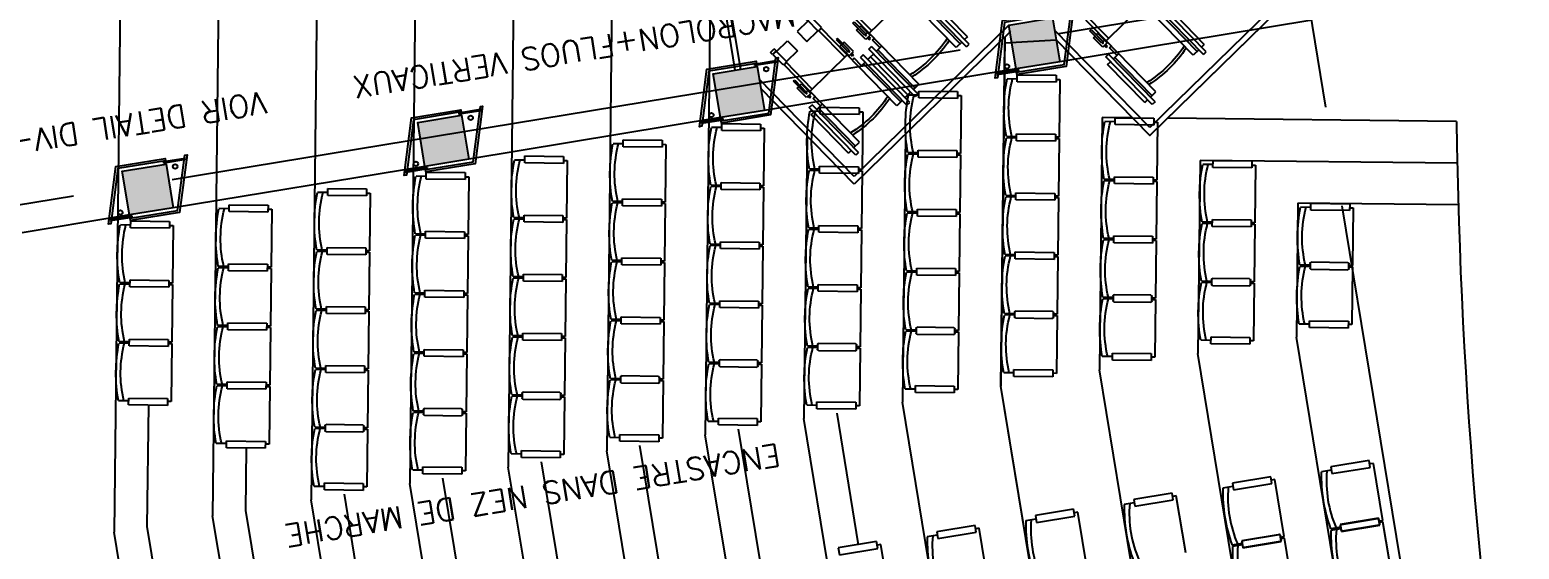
# Model space of a CAD drawing. Header units: millimetres. Extents: x 33140 to 33459, y 51582 to 51854.
# Drawn here: x 33262.87 to 33276.3, y 51653.63 to 51658.3 of the extents above; entities that cross this region are included whole.
import ezdxf

# ---------------------------------------------------------------- set-up
doc = ezdxf.new("R2010")
doc.units = ezdxf.units.MM
doc.header["$LTSCALE"] = 0.3
doc.header["$MEASUREMENT"] = 0
doc.linetypes.add('ACAD_ISO02W100', pattern=[15, 12, -3])
doc.linetypes.add('ACAD_ISO08W100', pattern=[36, 24, -3, 6, -3])
doc.layers.get('0').update_dxf_attribs({"linetype": 'CONTINUOUS'})
for name, color, linetype in [('00-TRAMES-BAT', 7, 'ACAD_ISO08W100'), ('02-MURS-PORTEUR', 1, 'CONTINUOUS'), ('02-MURS-POTEAU', 6, 'CONTINUOUS'), ('04-CLOISONS', 2, 'CONTINUOUS'), ('05-MEN-INT', 4, 'CONTINUOUS'), ('08-EQUI-HANDI', 151, 'CONTINUOUS'), ('08-EQUI-MEUBLE', 8, 'CONTINUOUS'), ('11-RES-ELECTRICITE', 71, 'CONTINUOUS'), ('14-HACH-POTEAU', 251, 'CONTINUOUS')]:
    doc.layers.add(name, color=color, linetype=linetype)
doc.layers.add('POLY-SURFACE', color=1, linetype='CONTINUOUS', plot=False)
doc.styles.add('ANN', font='romans.shx')

# ---------------------------------------------------------------- blocks, each defined once
blk = doc.blocks.new('AD')
for p, q in [((28, 38.3), (22, 38.3)), ((22, 38.3), (22, 3.3)), ((28, 3.3), (28, 38.3)), ((22, 3.3), (28, 3.3))]:
    blk.add_line(p, q)
blk = doc.blocks.new('AG')
blk.add_lwpolyline([(-28, 4.3), (-28, 37.3, -0.414214), (-27, 38.3), (-23, 38.3, -0.414214), (-22, 37.3), (-22, 4.3, -0.414214), (-23, 3.3), (-27, 3.3, -0.414214)], format="xyb", close=True)
blk = doc.blocks.new('Hand-siege')
for p, q in [((-13.2, 21.9), (46.8, 21.9)), ((-13.2, 18.4), (-13.2, 21.9)), ((-13.2, 18.4), (46.8, 18.4)), ((-7.2, 25.4), (40.8, 25.4)), ((-7.2, 25.4), (-7.2, 21.9)), ((-7.2, 18.4), (-7.2, 11.4)), ((-7.2, 16.4), (40.8, 16.4)), ((40.8, 25.4), (40.8, 21.9)), ((40.8, 18.4), (40.8, 11.4)), ((40.9, 13.8), (50.3, 13.8)), ((46.8, 21.9), (46.8, 18.4)), ((50.3, 13.8), (50.3, 11.4)), ((52.7, 15.6), (52.7, 14.1)), ((52.7, 15.6), (55, 15.6)), ((55, 14.1), (52.7, 14.1)), ((55, 17.6), (66.9, 17.6)), ((55, 12.1), (55, 17.6)), ((58.6, 15.6), (58.6, 12.1)), ((58.6, 15.6), (73.6, 15.6)), ((73.6, 14.1), (58.6, 14.1)), ((66.9, 17.6), (66.9, 15.6)), ((66.9, 14.1), (66.9, 12.1)), ((73.6, 15.6), (73.6, 14.1)), ((-7.2, 11.4), (90.5, 11.4)), ((66.9, 12.1), (55, 12.1)), ((55.6, 12.1), (55.6, 11.4)), ((56.8, 11.4), (56.8, -12.1)), ((56.8, 8.4), (90.5, 8.4)), ((58.1, 12.1), (58.1, 11.4)), ((90.8, 12.1), (103.4, 12.1)), ((90.8, 7.8), (103.4, 7.8)), ((90.8, -6.1), (90.8, 7.8)), ((103.4, 7.8), (103.4, -6.1)), ((103.8, 11.4), (104.2, 11.4)), ((103.8, 8.4), (104.2, 8.4)), ((104.2, 12.3), (106.8, 12.3)), ((104.2, 7.5), (104.2, 12.3)), ((104.2, 7.5), (106.8, 7.5)), ((106.8, 12.3), (106.8, 7.5)), ((56.8, -35.6), (56.8, -12.1)), ((103.4, -6.1), (90.8, -6.1)), ((90.8, -18.1), (90.8, -32)), ((103.4, -18.1), (90.8, -18.1)), ((103.4, -32), (103.4, -18.1)), ((-7.2, -42.6), (-7.2, -35.6)), ((-7.2, -35.6), (90.5, -35.6)), ((40.8, -42.6), (40.8, -35.6)), ((40.9, -37.9), (50.3, -37.9)), ((50.3, -37.9), (50.3, -35.6)), ((55, -38.3), (52.7, -38.3)), ((52.7, -39.8), (52.7, -38.3)), ((52.7, -39.8), (55, -39.8)), ((66.9, -36.3), (55, -36.3)), ((55, -36.3), (55, -41.8)), ((55.6, -36.3), (55.6, -35.6)), ((56.8, -32.6), (90.5, -32.6)), ((58.1, -36.3), (58.1, -35.6)), ((58.6, -39.8), (58.6, -36.3)), ((73.6, -38.3), (58.6, -38.3)), ((58.6, -39.8), (73.6, -39.8)), ((66.9, -38.3), (66.9, -36.3)), ((66.9, -41.8), (66.9, -39.8)), ((73.6, -39.8), (73.6, -38.3)), ((90.8, -32), (103.4, -32)), ((90.8, -36.2), (103.4, -36.2)), ((103.8, -32.6), (104.2, -32.6)), ((103.8, -35.6), (104.2, -35.6)), ((104.2, -31.7), (106.8, -31.7)), ((104.2, -31.7), (104.2, -36.4)), ((104.2, -36.4), (106.8, -36.4)), ((106.8, -36.4), (106.8, -31.7)), ((-13.2, -42.6), (-13.2, -46.1)), ((-13.2, -42.6), (46.8, -42.6)), ((-13.2, -46.1), (46.8, -46.1)), ((-7.2, -40.6), (40.8, -40.6)), ((-7.2, -49.6), (-7.2, -46.1)), ((-7.2, -49.6), (40.8, -49.6)), ((40.8, -49.6), (40.8, -46.1)), ((46.8, -46.1), (46.8, -42.6)), ((55, -41.8), (66.9, -41.8))]:
    blk.add_line(p, q)
for centre in [(57.8, 14.8), (57.8, -39)]:
    blk.add_circle(centre, 0.435)
for centre, radius, start, end in [((113.6, -12.1), 114.2, 168.1249, 180), ((113.6, -12.1), 111.7, 167.8551, 180), ((94.1, 9.9), 3.96, 147.0992, 211.8662), ((100.1, 9.9), 3.96, 328.1338, 32.9008), ((113.6, -12.1), 114.2, 180, 191.8751), ((113.6, -12.1), 111.7, 180, 192.1449), ((94.1, -34.1), 3.96, 148.1338, 212.9008), ((100.1, -34.1), 3.96, 327.0992, 31.8662)]:
    blk.add_arc(centre, radius, start, end)

msp = doc.modelspace()

# ---------------------------------------------------------------- hatches: boundary and pattern name
at = {"layer": '14-HACH-POTEAU'}
h = msp.add_hatch(color=256, dxfattribs=at)
h.paths.add_polyline_path([(33258.836, 51655.823), (33258.441, 51655.758), (33258.376, 51656.153), (33258.771, 51656.218)])
h.paths.add_polyline_path([(33261.5, 51656.262), (33261.105, 51656.197), (33261.04, 51656.592), (33261.435, 51656.657)])
h.paths.add_polyline_path([(33264.164, 51656.701), (33263.769, 51656.636), (33263.704, 51657.03), (33264.099, 51657.095)])
h.paths.add_polyline_path([(33266.828, 51657.139), (33266.433, 51657.074), (33266.368, 51657.469), (33266.763, 51657.534)])
h.paths.add_polyline_path([(33274.82, 51658.455), (33274.426, 51658.39), (33274.361, 51658.785), (33274.755, 51658.85)])
h.paths.add_polyline_path([(33272.156, 51658.017), (33271.761, 51657.952), (33271.696, 51658.346), (33272.091, 51658.411)])
h.paths.add_polyline_path([(33269.492, 51657.578), (33269.097, 51657.513), (33269.032, 51657.908), (33269.427, 51657.973)])

# ---------------------------------------------------------------- linework, layer by layer
at = {"layer": '00-TRAMES-BAT'}
msp.add_line((33356.51, 51672.16), (33258.992, 51656.102), dxfattribs=at)
at = {"layer": '02-MURS-PORTEUR', "color": 4}
for p, q in [((33268.126, 51659.279), (33268.072, 51654.51)), ((33269.012, 51659.263), (33268.96, 51654.656)), ((33267.238, 51659.132), (33267.184, 51654.364)), ((33266.35, 51658.986), (33266.296, 51654.218)), ((33265.462, 51658.84), (33265.407, 51654.071)), ((33264.573, 51658.694), (33264.519, 51653.925)), ((33263.685, 51658.547), (33263.631, 51653.779)), ((33271.659, 51658.24), (33271.624, 51655.095)), ((33272.538, 51657.514), (33272.512, 51655.241)), ((33272.811, 51657.511), (33272.538, 51657.514)), ((33275.732, 51657.478), (33273.125, 51657.508)), ((33269.877, 51657.349), (33269.848, 51654.802)), ((33270.763, 51657.364), (33270.736, 51654.949)), ((33273.42, 51657.128), (33273.4, 51655.387)), ((33275.738, 51657.102), (33273.42, 51657.128)), ((33274.302, 51656.743), (33274.288, 51655.534)), ((33275.747, 51656.726), (33274.302, 51656.743)), ((33263.769, 51656.636), (33263.664, 51656.618)), ((33276.075, 51644.68), (33274.288, 51655.534)), ((33275.187, 51644.534), (33273.4, 51655.387)), ((33274.299, 51644.387), (33272.512, 51655.241)), ((33273.411, 51644.241), (33271.624, 51655.095)), ((33263.94, 51654.922), (33263.927, 51653.828)), ((33270.144, 51654.851), (33270.339, 51653.665)), ((33272.523, 51644.095), (33270.736, 51654.949)), ((33269.256, 51654.705), (33269.451, 51653.519)), ((33271.635, 51643.949), (33269.848, 51654.802)), ((33268.368, 51654.559), (33268.563, 51653.373)), ((33270.747, 51643.802), (33268.96, 51654.656)), ((33264.822, 51654.536), (33264.815, 51653.974)), ((33269.859, 51643.656), (33268.072, 51654.51)), ((33268.971, 51643.51), (33267.184, 51654.364)), ((33267.48, 51654.412), (33267.675, 51653.227)), ((33268.083, 51643.364), (33266.296, 51654.218)), ((33266.592, 51654.266), (33266.787, 51653.081)), ((33267.195, 51643.217), (33265.407, 51654.071)), ((33265.703, 51654.12), (33265.899, 51652.934)), ((33266.307, 51643.071), (33264.519, 51653.925)), ((33264.815, 51653.974), (33265.011, 51652.788)), ((33265.419, 51642.925), (33263.631, 51653.779)), ((33263.927, 51653.828), (33264.123, 51652.642))]:
    msp.add_line(p, q, dxfattribs=at)
at = {"layer": '02-MURS-PORTEUR', "color": 8, "linetype": 'ACAD_ISO02W100'}
for p, q in [((33277.479, 51639.847), (33274.409, 51658.489)), ((33274.426, 51658.39), (33272.156, 51658.017)), ((33271.761, 51657.952), (33269.492, 51657.578)), ((33269.097, 51657.513), (33266.828, 51657.139)), ((33266.433, 51657.074), (33264.164, 51656.701)), ((33263.664, 51656.618), (33262.801, 51656.476))]:
    msp.add_line(p, q, dxfattribs=at)
at = {"layer": '02-MURS-PORTEUR', "color": 4}
msp.add_arc((33323.728, 51658.1), 48, 180.743, 197.9581, dxfattribs=at)
at = {"layer": '02-MURS-POTEAU'}
for points in [[(33272.156, 51658.017), (33271.761, 51657.952), (33271.696, 51658.346), (33272.091, 51658.411)], [(33269.492, 51657.578), (33269.097, 51657.513), (33269.032, 51657.908), (33269.427, 51657.973)], [(33266.828, 51657.139), (33266.433, 51657.074), (33266.368, 51657.469), (33266.763, 51657.534)], [(33264.164, 51656.701), (33263.769, 51656.636), (33263.704, 51657.03), (33264.099, 51657.095)]]:
    msp.add_lwpolyline(points, close=True, dxfattribs=at)
at = {"layer": '04-CLOISONS'}
for points in [[(33272.086, 51658.441), (33271.657, 51658.37), (33271.593, 51657.873), (33271.572, 51657.87), (33271.639, 51658.388), (33272.083, 51658.461)], [(33271.766, 51657.922), (33272.196, 51657.993), (33272.26, 51658.49), (33272.28, 51658.493), (33272.214, 51657.975), (33271.77, 51657.902)], [(33269.102, 51657.483), (33269.532, 51657.554), (33269.596, 51658.051), (33269.616, 51658.055), (33269.549, 51657.537), (33269.105, 51657.464)], [(33269.422, 51658.002), (33268.993, 51657.932), (33268.929, 51657.435), (33268.908, 51657.431), (33268.975, 51657.949), (33269.419, 51658.022)], [(33266.758, 51657.564), (33266.329, 51657.493), (33266.265, 51656.996), (33266.244, 51656.992), (33266.311, 51657.51), (33266.755, 51657.583)], [(33266.438, 51657.045), (33266.867, 51657.115), (33266.932, 51657.612), (33266.952, 51657.616), (33266.885, 51657.098), (33266.441, 51657.025)], [(33264.094, 51657.125), (33263.665, 51657.054), (33263.6, 51656.557), (33263.58, 51656.554), (33263.647, 51657.072), (33264.091, 51657.145)], [(33263.774, 51656.606), (33264.203, 51656.677), (33264.267, 51657.174), (33264.288, 51657.177), (33264.221, 51656.659), (33263.777, 51656.586)]]:
    msp.add_lwpolyline(points, close=True, dxfattribs=at)
at = {"layer": '05-MEN-INT'}
for p, q in [((33269.23, 51657.94), (33268.986, 51659.42)), ((33269.279, 51657.948), (33269.035, 51659.428)), ((33274.375, 51658.729), (33272.966, 51657.352)), ((33274.361, 51658.785), (33272.967, 51657.423)), ((33271.696, 51658.346), (33270.303, 51656.984)), ((33271.711, 51658.29), (33270.302, 51656.913)), ((33272.967, 51657.423), (33272.109, 51658.3)), ((33272.966, 51657.352), (33272.124, 51658.214)), ((33270.303, 51656.984), (33269.445, 51657.861)), ((33270.302, 51656.913), (33269.46, 51657.775))]:
    msp.add_line(p, q, dxfattribs=at)
for points in [[(33269.404, 51657.995), (33269.599, 51658.027), (33269.601, 51658.014), (33269.406, 51657.982)], [(33271.784, 51657.93), (33271.59, 51657.898), (33271.588, 51657.911), (33271.782, 51657.943)], [(33266.74, 51657.556), (33266.935, 51657.588), (33266.937, 51657.575), (33266.742, 51657.543)], [(33269.12, 51657.491), (33268.926, 51657.459), (33268.923, 51657.472), (33269.118, 51657.504)], [(33264.076, 51657.117), (33264.271, 51657.149), (33264.273, 51657.136), (33264.078, 51657.104)], [(33266.456, 51657.052), (33266.261, 51657.02), (33266.259, 51657.033), (33266.454, 51657.065)], [(33263.792, 51656.614), (33263.597, 51656.582), (33263.595, 51656.595), (33263.79, 51656.627)]]:
    msp.add_lwpolyline(points, close=True, dxfattribs=at)
for centre in [(33269.509, 51657.95), (33271.679, 51657.974), (33266.845, 51657.511), (33269.015, 51657.536), (33266.351, 51657.097), (33264.181, 51657.073), (33263.687, 51656.658)]:
    msp.add_circle(centre, 0.02, dxfattribs=at)
at = {"layer": '08-EQUI-MEUBLE'}
for p, q in [((33271.772, 51657.861), (33271.68, 51657.862)), ((33272.122, 51657.857), (33272.155, 51657.857)), ((33272.155, 51657.857), (33272.149, 51657.337)), ((33270.884, 51657.715), (33270.792, 51657.716)), ((33271.234, 51657.711), (33271.267, 51657.711)), ((33271.267, 51657.711), (33271.261, 51657.191)), ((33269.996, 51657.569), (33269.904, 51657.57)), ((33270.346, 51657.565), (33270.379, 51657.565)), ((33270.379, 51657.565), (33270.373, 51657.045)), ((33269.108, 51657.423), (33269.016, 51657.424)), ((33269.458, 51657.419), (33269.491, 51657.418)), ((33269.491, 51657.418), (33269.485, 51656.898)), ((33272.654, 51657.476), (33272.562, 51657.477)), ((33273.004, 51657.472), (33273.037, 51657.471)), ((33273.037, 51657.471), (33273.031, 51656.951)), ((33268.22, 51657.276), (33268.128, 51657.278)), ((33268.57, 51657.273), (33268.603, 51657.272)), ((33268.603, 51657.272), (33268.597, 51656.752)), ((33271.766, 51657.341), (33271.674, 51657.342)), ((33271.766, 51657.329), (33271.674, 51657.33)), ((33272.149, 51657.337), (33272.116, 51657.337)), ((33272.116, 51657.325), (33272.149, 51657.325)), ((33272.149, 51657.325), (33272.143, 51656.805)), ((33267.332, 51657.13), (33267.24, 51657.131)), ((33267.682, 51657.126), (33267.715, 51657.126)), ((33267.715, 51657.126), (33267.709, 51656.606)), ((33270.878, 51657.195), (33270.786, 51657.196)), ((33270.878, 51657.183), (33270.786, 51657.184)), ((33271.261, 51657.191), (33271.228, 51657.191)), ((33271.228, 51657.179), (33271.261, 51657.179)), ((33271.261, 51657.179), (33271.255, 51656.659)), ((33266.444, 51656.984), (33266.352, 51656.985)), ((33266.794, 51656.98), (33266.827, 51656.98)), ((33266.827, 51656.98), (33266.821, 51656.46)), ((33269.99, 51657.049), (33269.898, 51657.05)), ((33269.99, 51657.037), (33269.898, 51657.038)), ((33270.373, 51657.045), (33270.34, 51657.045)), ((33270.34, 51657.033), (33270.373, 51657.033)), ((33270.373, 51657.033), (33270.367, 51656.513)), ((33273.536, 51657.09), (33273.444, 51657.091)), ((33273.886, 51657.086), (33273.919, 51657.086)), ((33273.919, 51657.086), (33273.913, 51656.566)), ((33265.556, 51656.838), (33265.464, 51656.839)), ((33269.102, 51656.903), (33269.01, 51656.904)), ((33269.102, 51656.891), (33269.01, 51656.892)), ((33269.485, 51656.898), (33269.452, 51656.899)), ((33269.452, 51656.887), (33269.485, 51656.886)), ((33269.485, 51656.886), (33269.479, 51656.366)), ((33272.648, 51656.956), (33272.556, 51656.957)), ((33272.648, 51656.944), (33272.556, 51656.945)), ((33273.031, 51656.951), (33272.998, 51656.952)), ((33272.998, 51656.94), (33273.031, 51656.939)), ((33273.031, 51656.939), (33273.025, 51656.419)), ((33265.906, 51656.834), (33265.939, 51656.833)), ((33265.939, 51656.833), (33265.933, 51656.313)), ((33268.214, 51656.757), (33268.122, 51656.758)), ((33268.214, 51656.745), (33268.122, 51656.746)), ((33268.597, 51656.752), (33268.564, 51656.753)), ((33268.564, 51656.741), (33268.597, 51656.74)), ((33268.597, 51656.74), (33268.591, 51656.22)), ((33271.76, 51656.809), (33271.668, 51656.811)), ((33271.76, 51656.797), (33271.668, 51656.799)), ((33272.143, 51656.805), (33272.11, 51656.805)), ((33272.11, 51656.793), (33272.143, 51656.793)), ((33272.143, 51656.793), (33272.137, 51656.273)), ((33274.418, 51656.704), (33274.326, 51656.705)), ((33264.668, 51656.692), (33264.576, 51656.693)), ((33265.017, 51656.688), (33265.051, 51656.687)), ((33265.051, 51656.687), (33265.045, 51656.167)), ((33267.326, 51656.61), (33267.234, 51656.611)), ((33267.326, 51656.598), (33267.234, 51656.599)), ((33267.709, 51656.606), (33267.676, 51656.606)), ((33267.676, 51656.594), (33267.709, 51656.594)), ((33267.709, 51656.594), (33267.703, 51656.074)), ((33270.872, 51656.663), (33270.78, 51656.664)), ((33270.872, 51656.651), (33270.78, 51656.652)), ((33271.255, 51656.659), (33271.222, 51656.659)), ((33271.222, 51656.647), (33271.255, 51656.647)), ((33271.255, 51656.647), (33271.249, 51656.127)), ((33273.53, 51656.57), (33273.438, 51656.571)), ((33274.768, 51656.7), (33274.801, 51656.7)), ((33274.801, 51656.7), (33274.795, 51656.18)), ((33263.779, 51656.545), (33263.688, 51656.546)), ((33264.129, 51656.541), (33264.163, 51656.541)), ((33264.163, 51656.541), (33264.157, 51656.021)), ((33266.438, 51656.464), (33266.346, 51656.465)), ((33266.438, 51656.452), (33266.346, 51656.453)), ((33266.821, 51656.46), (33266.788, 51656.46)), ((33266.788, 51656.448), (33266.821, 51656.448)), ((33266.821, 51656.448), (33266.815, 51655.928)), ((33269.984, 51656.517), (33269.892, 51656.518)), ((33269.984, 51656.505), (33269.892, 51656.506)), ((33270.367, 51656.513), (33270.334, 51656.513)), ((33270.334, 51656.501), (33270.367, 51656.501)), ((33270.367, 51656.501), (33270.361, 51655.981)), ((33273.53, 51656.558), (33273.438, 51656.559)), ((33273.913, 51656.566), (33273.88, 51656.566)), ((33273.88, 51656.554), (33273.913, 51656.554)), ((33273.913, 51656.554), (33273.907, 51656.034)), ((33265.55, 51656.318), (33265.458, 51656.319)), ((33265.55, 51656.306), (33265.458, 51656.307)), ((33265.899, 51656.302), (33265.933, 51656.301)), ((33265.933, 51656.313), (33265.9, 51656.314)), ((33265.933, 51656.301), (33265.927, 51655.782)), ((33269.096, 51656.371), (33269.004, 51656.372)), ((33269.096, 51656.359), (33269.004, 51656.36)), ((33269.479, 51656.366), (33269.446, 51656.367)), ((33269.446, 51656.355), (33269.479, 51656.354)), ((33269.479, 51656.354), (33269.473, 51655.834)), ((33272.642, 51656.424), (33272.55, 51656.425)), ((33272.642, 51656.412), (33272.55, 51656.413)), ((33273.025, 51656.419), (33272.992, 51656.42)), ((33272.992, 51656.408), (33273.025, 51656.407)), ((33273.025, 51656.407), (33273.019, 51655.887)), ((33264.662, 51656.172), (33264.57, 51656.173)), ((33265.045, 51656.167), (33265.012, 51656.168)), ((33268.208, 51656.225), (33268.116, 51656.226)), ((33268.208, 51656.213), (33268.116, 51656.214)), ((33268.591, 51656.22), (33268.558, 51656.221)), ((33268.558, 51656.209), (33268.591, 51656.208)), ((33268.591, 51656.208), (33268.585, 51655.688)), ((33271.754, 51656.277), (33271.662, 51656.279)), ((33271.754, 51656.265), (33271.662, 51656.267)), ((33272.137, 51656.273), (33272.104, 51656.274)), ((33272.104, 51656.262), (33272.137, 51656.261)), ((33272.137, 51656.261), (33272.131, 51655.741)), ((33274.412, 51656.184), (33274.32, 51656.185)), ((33274.412, 51656.172), (33274.32, 51656.173)), ((33274.795, 51656.18), (33274.762, 51656.18)), ((33274.762, 51656.168), (33274.795, 51656.168)), ((33274.795, 51656.168), (33274.789, 51655.648)), ((33264.661, 51656.16), (33264.57, 51656.161)), ((33265.011, 51656.156), (33265.045, 51656.155)), ((33265.045, 51656.155), (33265.039, 51655.635)), ((33267.32, 51656.078), (33267.228, 51656.079)), ((33267.32, 51656.066), (33267.228, 51656.067)), ((33267.703, 51656.074), (33267.67, 51656.074)), ((33267.67, 51656.062), (33267.703, 51656.062)), ((33267.703, 51656.062), (33267.697, 51655.542)), ((33270.866, 51656.131), (33270.774, 51656.132)), ((33270.866, 51656.119), (33270.774, 51656.12)), ((33271.249, 51656.127), (33271.216, 51656.127)), ((33271.216, 51656.115), (33271.249, 51656.115)), ((33271.249, 51656.115), (33271.243, 51655.595)), ((33273.524, 51656.038), (33273.432, 51656.039)), ((33273.907, 51656.034), (33273.874, 51656.034)), ((33263.773, 51656.013), (33263.681, 51656.014)), ((33263.774, 51656.025), (33263.682, 51656.026)), ((33264.123, 51656.009), (33264.157, 51656.009)), ((33264.157, 51656.021), (33264.124, 51656.021)), ((33264.157, 51656.009), (33264.151, 51655.489)), ((33266.432, 51655.932), (33266.34, 51655.933)), ((33266.432, 51655.92), (33266.34, 51655.921)), ((33266.815, 51655.928), (33266.782, 51655.928)), ((33266.782, 51655.916), (33266.815, 51655.916)), ((33266.815, 51655.916), (33266.809, 51655.396)), ((33269.978, 51655.985), (33269.886, 51655.986)), ((33269.978, 51655.973), (33269.886, 51655.974)), ((33270.361, 51655.981), (33270.328, 51655.981)), ((33270.328, 51655.969), (33270.361, 51655.969)), ((33270.361, 51655.969), (33270.355, 51655.449)), ((33273.524, 51656.026), (33273.432, 51656.027)), ((33273.874, 51656.022), (33273.907, 51656.022)), ((33273.907, 51656.022), (33273.901, 51655.502)), ((33265.544, 51655.786), (33265.452, 51655.787)), ((33265.543, 51655.774), (33265.452, 51655.775)), ((33265.893, 51655.77), (33265.927, 51655.77)), ((33265.927, 51655.782), (33265.894, 51655.782)), ((33265.927, 51655.77), (33265.921, 51655.25)), ((33269.09, 51655.839), (33268.998, 51655.84)), ((33269.09, 51655.827), (33268.998, 51655.828)), ((33269.473, 51655.834), (33269.44, 51655.835)), ((33269.44, 51655.823), (33269.473, 51655.822)), ((33269.473, 51655.822), (33269.467, 51655.303)), ((33272.636, 51655.892), (33272.544, 51655.893)), ((33272.636, 51655.88), (33272.544, 51655.881)), ((33273.019, 51655.887), (33272.986, 51655.888)), ((33272.986, 51655.876), (33273.019, 51655.875)), ((33273.019, 51655.875), (33273.013, 51655.355)), ((33264.656, 51655.64), (33264.564, 51655.641)), ((33264.655, 51655.628), (33264.564, 51655.629)), ((33265.039, 51655.635), (33265.006, 51655.636)), ((33268.202, 51655.693), (33268.11, 51655.694)), ((33268.202, 51655.681), (33268.11, 51655.682)), ((33268.585, 51655.688), (33268.552, 51655.689)), ((33268.552, 51655.677), (33268.585, 51655.676)), ((33268.585, 51655.676), (33268.579, 51655.156)), ((33271.748, 51655.746), (33271.656, 51655.747)), ((33271.748, 51655.734), (33271.656, 51655.735)), ((33272.131, 51655.741), (33272.098, 51655.742)), ((33272.098, 51655.73), (33272.131, 51655.729)), ((33272.131, 51655.729), (33272.125, 51655.209)), ((33274.406, 51655.652), (33274.314, 51655.653)), ((33274.789, 51655.648), (33274.756, 51655.648)), ((33263.768, 51655.493), (33263.676, 51655.494)), ((33265.005, 51655.624), (33265.039, 51655.623)), ((33265.039, 51655.623), (33265.033, 51655.103)), ((33267.314, 51655.546), (33267.222, 51655.547)), ((33267.314, 51655.534), (33267.222, 51655.535)), ((33267.697, 51655.542), (33267.664, 51655.542)), ((33267.664, 51655.53), (33267.697, 51655.53)), ((33267.697, 51655.53), (33267.691, 51655.01)), ((33270.86, 51655.599), (33270.768, 51655.6)), ((33270.86, 51655.587), (33270.768, 51655.588)), ((33271.243, 51655.595), (33271.21, 51655.595)), ((33271.21, 51655.583), (33271.243, 51655.583)), ((33271.243, 51655.583), (33271.237, 51655.063)), ((33273.518, 51655.506), (33273.426, 51655.507)), ((33273.901, 51655.502), (33273.868, 51655.502)), ((33263.767, 51655.481), (33263.675, 51655.482)), ((33264.117, 51655.477), (33264.151, 51655.477)), ((33264.151, 51655.489), (33264.118, 51655.489)), ((33264.151, 51655.477), (33264.145, 51654.957)), ((33266.426, 51655.4), (33266.334, 51655.401)), ((33266.426, 51655.388), (33266.334, 51655.389)), ((33266.775, 51655.384), (33266.809, 51655.384)), ((33266.809, 51655.396), (33266.776, 51655.396)), ((33266.809, 51655.384), (33266.803, 51654.864)), ((33269.972, 51655.453), (33269.88, 51655.454)), ((33269.972, 51655.441), (33269.88, 51655.442)), ((33270.355, 51655.449), (33270.322, 51655.449)), ((33270.322, 51655.437), (33270.355, 51655.437)), ((33270.355, 51655.437), (33270.349, 51654.917)), ((33272.63, 51655.36), (33272.538, 51655.361)), ((33265.538, 51655.254), (33265.446, 51655.255)), ((33265.537, 51655.242), (33265.446, 51655.243)), ((33265.887, 51655.238), (33265.921, 51655.238)), ((33265.921, 51655.25), (33265.888, 51655.25)), ((33265.921, 51655.238), (33265.915, 51654.718)), ((33269.084, 51655.307), (33268.992, 51655.308)), ((33269.084, 51655.295), (33268.992, 51655.296)), ((33269.467, 51655.303), (33269.434, 51655.303)), ((33269.434, 51655.291), (33269.467, 51655.291)), ((33269.467, 51655.291), (33269.461, 51654.771)), ((33273.013, 51655.355), (33272.98, 51655.356)), ((33264.649, 51655.096), (33264.557, 51655.097)), ((33264.65, 51655.108), (33264.558, 51655.109)), ((33264.999, 51655.092), (33265.033, 51655.091)), ((33265.033, 51655.103), (33265, 51655.104)), ((33265.033, 51655.091), (33265.027, 51654.571)), ((33268.196, 51655.161), (33268.104, 51655.162)), ((33268.196, 51655.149), (33268.104, 51655.15)), ((33268.579, 51655.156), (33268.546, 51655.157)), ((33268.546, 51655.145), (33268.579, 51655.144)), ((33268.579, 51655.144), (33268.573, 51654.624)), ((33271.742, 51655.214), (33271.65, 51655.215)), ((33272.125, 51655.209), (33272.092, 51655.21)), ((33263.762, 51654.961), (33263.67, 51654.962)), ((33264.145, 51654.957), (33264.111, 51654.957)), ((33267.308, 51655.014), (33267.216, 51655.015)), ((33267.308, 51655.002), (33267.216, 51655.003)), ((33267.657, 51654.998), (33267.691, 51654.998)), ((33267.691, 51655.01), (33267.658, 51655.01)), ((33267.691, 51654.998), (33267.685, 51654.478)), ((33270.854, 51655.067), (33270.762, 51655.068)), ((33271.237, 51655.063), (33271.204, 51655.063)), ((33266.42, 51654.868), (33266.328, 51654.869)), ((33266.419, 51654.856), (33266.328, 51654.857)), ((33266.769, 51654.852), (33266.803, 51654.852)), ((33266.803, 51654.864), (33266.77, 51654.864)), ((33266.803, 51654.852), (33266.797, 51654.332)), ((33269.966, 51654.921), (33269.874, 51654.922)), ((33270.349, 51654.917), (33270.316, 51654.917)), ((33265.531, 51654.71), (33265.439, 51654.711)), ((33265.532, 51654.722), (33265.44, 51654.723)), ((33265.881, 51654.706), (33265.915, 51654.706)), ((33265.915, 51654.718), (33265.882, 51654.718)), ((33265.915, 51654.706), (33265.909, 51654.186)), ((33269.078, 51654.775), (33268.986, 51654.776)), ((33269.461, 51654.771), (33269.428, 51654.771)), ((33264.644, 51654.576), (33264.552, 51654.577)), ((33265.027, 51654.571), (33264.994, 51654.572)), ((33268.19, 51654.629), (33268.098, 51654.63)), ((33268.573, 51654.624), (33268.54, 51654.625)), ((33267.302, 51654.482), (33267.21, 51654.483)), ((33267.685, 51654.478), (33267.652, 51654.478)), ((33266.414, 51654.336), (33266.322, 51654.337)), ((33266.797, 51654.332), (33266.764, 51654.332)), ((33274.603, 51654.336), (33274.513, 51654.321)), ((33274.982, 51654.398), (33274.949, 51654.393)), ((33275.066, 51653.885), (33274.982, 51654.398)), ((33265.526, 51654.19), (33265.434, 51654.191)), ((33265.909, 51654.186), (33265.876, 51654.186)), ((33273.715, 51654.19), (33273.625, 51654.175)), ((33274.094, 51654.252), (33274.061, 51654.247)), ((33274.178, 51653.739), (33274.094, 51654.252)), ((33272.827, 51654.044), (33272.737, 51654.029)), ((33273.205, 51654.106), (33273.173, 51654.1)), ((33273.29, 51653.593), (33273.205, 51654.106)), ((33271.939, 51653.897), (33271.849, 51653.882)), ((33272.317, 51653.96), (33272.285, 51653.954)), ((33272.402, 51653.447), (33272.317, 51653.96)), ((33275.033, 51653.88), (33275.066, 51653.885)), ((33271.051, 51653.751), (33270.96, 51653.736)), ((33271.429, 51653.813), (33271.397, 51653.808)), ((33271.514, 51653.3), (33271.429, 51653.813)), ((33274.688, 51653.823), (33274.597, 51653.808)), ((33274.69, 51653.809), (33274.599, 51653.794)), ((33275.068, 51653.871), (33275.036, 51653.866)), ((33275.153, 51653.358), (33275.068, 51653.871)), ((33270.541, 51653.667), (33270.508, 51653.662)), ((33270.626, 51653.154), (33270.541, 51653.667)), ((33273.8, 51653.677), (33273.709, 51653.662)), ((33273.802, 51653.663), (33273.711, 51653.648)), ((33274.145, 51653.734), (33274.178, 51653.739)), ((33274.18, 51653.725), (33274.147, 51653.72)), ((33274.265, 51653.212), (33274.18, 51653.725))]:
    msp.add_line(p, q, dxfattribs=at)
at = {"layer": '08-EQUI-MEUBLE', "extrusion": (0, 0, -1)}
for centre, major_axis, start_param, end_param in [((33272.927, 51657.588), (-0.015, -1.326), 1.373401, 1.768192), ((33272.677, 51657.591), (-0.012, -1.022), 1.313473, 1.82812), ((33272.039, 51657.442), (-0.015, -1.326), 1.373401, 1.768192), ((33271.789, 51657.445), (-0.012, -1.022), 1.313473, 1.82812), ((33271.151, 51657.296), (-0.015, -1.326), 1.373401, 1.768192), ((33270.901, 51657.299), (-0.012, -1.022), 1.313473, 1.82812), ((33270.263, 51657.15), (-0.015, -1.326), 1.373401, 1.768192), ((33270.013, 51657.152), (-0.012, -1.022), 1.313473, 1.82812), ((33273.809, 51657.203), (-0.015, -1.326), 1.373401, 1.768192), ((33273.559, 51657.205), (-0.012, -1.022), 1.313473, 1.82812), ((33269.375, 51657.003), (-0.015, -1.326), 1.373401, 1.768192), ((33269.125, 51657.006), (-0.012, -1.022), 1.313473, 1.82812), ((33272.921, 51657.056), (-0.015, -1.326), 1.373401, 1.768192), ((33272.671, 51657.059), (-0.012, -1.022), 1.313473, 1.82812), ((33268.487, 51656.857), (-0.015, -1.326), 1.373401, 1.768192), ((33268.237, 51656.86), (-0.012, -1.022), 1.313473, 1.82812), ((33272.033, 51656.91), (-0.015, -1.326), 1.373401, 1.768192), ((33271.783, 51656.913), (-0.012, -1.022), 1.313473, 1.82812), ((33267.599, 51656.711), (-0.015, -1.326), 1.373401, 1.768192), ((33267.349, 51656.714), (-0.012, -1.022), 1.313473, 1.82812), ((33271.145, 51656.764), (-0.015, -1.326), 1.373401, 1.768192), ((33270.895, 51656.767), (-0.012, -1.022), 1.313473, 1.82812), ((33274.691, 51656.817), (-0.015, -1.326), 1.373401, 1.768192), ((33274.441, 51656.82), (-0.012, -1.022), 1.313473, 1.82812), ((33266.711, 51656.565), (-0.015, -1.326), 1.373401, 1.768192), ((33266.461, 51656.568), (-0.012, -1.022), 1.313473, 1.82812), ((33270.257, 51656.618), (-0.015, -1.326), 1.373401, 1.768192), ((33270.007, 51656.62), (-0.012, -1.022), 1.313473, 1.82812), ((33273.803, 51656.671), (-0.015, -1.326), 1.373401, 1.768192), ((33273.553, 51656.673), (-0.012, -1.022), 1.313473, 1.82812), ((33269.369, 51656.471), (-0.015, -1.326), 1.373401, 1.768192), ((33269.119, 51656.474), (-0.012, -1.022), 1.313473, 1.82812), ((33272.915, 51656.524), (-0.015, -1.326), 1.373401, 1.768192), ((33272.665, 51656.527), (-0.012, -1.022), 1.313473, 1.82812), ((33275.573, 51656.431), (-0.015, -1.326), 1.373401, 1.768192), ((33275.323, 51656.434), (-0.012, -1.022), 1.313473, 1.82812), ((33265.823, 51656.418), (-0.015, -1.326), 1.373401, 1.768192), ((33265.573, 51656.421), (-0.012, -1.022), 1.313473, 1.82812), ((33268.481, 51656.325), (-0.015, -1.326), 1.373401, 1.768192), ((33268.231, 51656.328), (-0.012, -1.022), 1.313473, 1.82812), ((33272.027, 51656.378), (-0.015, -1.326), 1.373401, 1.768192), ((33271.777, 51656.381), (-0.012, -1.022), 1.313473, 1.82812), ((33264.934, 51656.272), (-0.015, -1.326), 1.373401, 1.768192), ((33264.685, 51656.275), (-0.012, -1.022), 1.313473, 1.82812), ((33267.593, 51656.179), (-0.015, -1.326), 1.373401, 1.768192), ((33267.343, 51656.182), (-0.012, -1.022), 1.313473, 1.82812), ((33271.139, 51656.232), (-0.015, -1.326), 1.373401, 1.768192), ((33270.889, 51656.235), (-0.012, -1.022), 1.313473, 1.82812), ((33274.685, 51656.285), (-0.015, -1.326), 1.373401, 1.768192), ((33274.435, 51656.288), (-0.012, -1.022), 1.313473, 1.82812), ((33266.705, 51656.033), (-0.015, -1.326), 1.373401, 1.768192), ((33266.455, 51656.036), (-0.012, -1.022), 1.313473, 1.82812), ((33270.251, 51656.086), (-0.015, -1.326), 1.373401, 1.768192), ((33270.001, 51656.089), (-0.012, -1.022), 1.313473, 1.82812), ((33273.797, 51656.139), (-0.015, -1.326), 1.373401, 1.768192), ((33273.547, 51656.141), (-0.012, -1.022), 1.313473, 1.82812), ((33269.363, 51655.939), (-0.015, -1.326), 1.373401, 1.768192), ((33269.113, 51655.942), (-0.012, -1.022), 1.313473, 1.82812), ((33272.909, 51655.992), (-0.015, -1.326), 1.373401, 1.768192), ((33272.659, 51655.995), (-0.012, -1.022), 1.313473, 1.82812), ((33275.567, 51655.899), (-0.015, -1.326), 1.373401, 1.768192), ((33275.317, 51655.902), (-0.012, -1.022), 1.313473, 1.82812), ((33265.817, 51655.886), (-0.015, -1.326), 1.373401, 1.768192), ((33265.567, 51655.889), (-0.012, -1.022), 1.313473, 1.82812), ((33268.475, 51655.793), (-0.015, -1.326), 1.373401, 1.768192), ((33268.225, 51655.796), (-0.012, -1.022), 1.313473, 1.82812), ((33272.021, 51655.846), (-0.015, -1.326), 1.373401, 1.768192), ((33271.771, 51655.849), (-0.012, -1.022), 1.313473, 1.82812), ((33264.928, 51655.74), (-0.015, -1.326), 1.373401, 1.768192), ((33264.678, 51655.743), (-0.012, -1.022), 1.313473, 1.82812), ((33267.587, 51655.647), (-0.015, -1.326), 1.373401, 1.768192), ((33267.337, 51655.65), (-0.012, -1.022), 1.313473, 1.82812), ((33271.133, 51655.7), (-0.015, -1.326), 1.373401, 1.768192), ((33270.883, 51655.703), (-0.012, -1.022), 1.313473, 1.82812), ((33274.679, 51655.753), (-0.015, -1.326), 1.373401, 1.768192), ((33274.429, 51655.756), (-0.012, -1.022), 1.313473, 1.82812), ((33266.699, 51655.501), (-0.015, -1.326), 1.373401, 1.768192), ((33266.449, 51655.504), (-0.012, -1.022), 1.313473, 1.82812), ((33270.245, 51655.554), (-0.015, -1.326), 1.373401, 1.768192), ((33269.995, 51655.557), (-0.012, -1.022), 1.313473, 1.82812), ((33273.791, 51655.607), (-0.015, -1.326), 1.373401, 1.768192), ((33273.541, 51655.609), (-0.012, -1.022), 1.313473, 1.82812), ((33265.81, 51655.355), (-0.015, -1.326), 1.373401, 1.768192), ((33265.56, 51655.357), (-0.012, -1.022), 1.313473, 1.82812), ((33269.357, 51655.407), (-0.015, -1.326), 1.373401, 1.768192), ((33269.107, 51655.41), (-0.012, -1.022), 1.313473, 1.82812), ((33272.903, 51655.46), (-0.015, -1.326), 1.373401, 1.768192), ((33272.653, 51655.463), (-0.012, -1.022), 1.313473, 1.82812), ((33268.469, 51655.261), (-0.015, -1.326), 1.373401, 1.768192), ((33268.219, 51655.264), (-0.012, -1.022), 1.313473, 1.82812), ((33272.015, 51655.314), (-0.015, -1.326), 1.373401, 1.768192), ((33271.765, 51655.317), (-0.012, -1.022), 1.313473, 1.82812), ((33264.922, 51655.208), (-0.015, -1.326), 1.373401, 1.768192), ((33264.672, 51655.211), (-0.012, -1.022), 1.313473, 1.82812), ((33267.581, 51655.115), (-0.015, -1.326), 1.373401, 1.768192), ((33267.331, 51655.118), (-0.012, -1.022), 1.313473, 1.82812), ((33271.127, 51655.168), (-0.015, -1.326), 1.373401, 1.768192), ((33270.877, 51655.171), (-0.012, -1.022), 1.313473, 1.82812), ((33266.692, 51654.969), (-0.015, -1.326), 1.373401, 1.768192), ((33266.443, 51654.972), (-0.012, -1.022), 1.313473, 1.82812), ((33270.239, 51655.022), (-0.015, -1.326), 1.373401, 1.768192), ((33269.989, 51655.025), (-0.012, -1.022), 1.313473, 1.82812), ((33265.804, 51654.823), (-0.015, -1.326), 1.373401, 1.768192), ((33265.554, 51654.825), (-0.012, -1.022), 1.313473, 1.82812), ((33269.351, 51654.876), (-0.015, -1.326), 1.373401, 1.768192), ((33269.101, 51654.878), (-0.012, -1.022), 1.313473, 1.82812), ((33268.463, 51654.729), (-0.015, -1.326), 1.373401, 1.768192), ((33268.213, 51654.732), (-0.012, -1.022), 1.313473, 1.82812), ((33267.574, 51654.583), (-0.015, -1.326), 1.373401, 1.768192), ((33267.325, 51654.586), (-0.012, -1.022), 1.313473, 1.82812), ((33266.686, 51654.437), (-0.015, -1.326), 1.373401, 1.768192), ((33266.436, 51654.44), (-0.012, -1.022), 1.313473, 1.82812)]:
    msp.add_ellipse(centre, major_axis=major_axis, ratio=0.961538, start_param=start_param, end_param=end_param, dxfattribs=at)
at = {"layer": '08-EQUI-MEUBLE'}
for centre, major_axis, start_param, end_param in [((33275.788, 51654.268), (-0.215, 1.308), 1.373401, 1.768192), ((33275.542, 51654.227), (-0.166, 1.008), 1.313473, 1.82812), ((33274.9, 51654.121), (-0.215, 1.308), 1.373401, 1.768192), ((33274.654, 51654.081), (-0.166, 1.008), 1.313473, 1.82812), ((33274.012, 51653.975), (-0.215, 1.308), 1.373401, 1.768192), ((33273.765, 51653.935), (-0.166, 1.008), 1.313473, 1.82812), ((33273.124, 51653.829), (-0.215, 1.308), 1.373401, 1.768192), ((33272.877, 51653.788), (-0.166, 1.008), 1.313473, 1.82812), ((33275.875, 51653.74), (-0.215, 1.308), 1.373401, 1.768192), ((33275.628, 51653.7), (-0.166, 1.008), 1.313473, 1.82812), ((33272.236, 51653.683), (-0.215, 1.308), 1.373401, 1.768192), ((33271.989, 51653.642), (-0.166, 1.008), 1.313473, 1.82812), ((33274.987, 51653.594), (-0.215, 1.308), 1.373401, 1.768192), ((33274.74, 51653.554), (-0.166, 1.008), 1.313473, 1.82812)]:
    msp.add_ellipse(centre, major_axis=major_axis, ratio=0.961538, start_param=start_param, end_param=end_param, dxfattribs=at)
at = {"layer": 'POLY-SURFACE'}
for points in [[(33259.031, 51634.022), (33283.639, 51638.074), (33282.802, 51643.156), (33279.457, 51642.605), (33279.26, 51642.573), (33279.357, 51641.981), (33274.522, 51641.185), (33273.411, 51644.241), (33271.624, 51655.095), (33271.659, 51658.188), (33272.124, 51658.214), (33272.966, 51657.352), (33274.375, 51658.729), (33276.342, 51659.061), (33276.539, 51659.093), (33276.58, 51658.846), (33276.777, 51658.879), (33280.122, 51659.43), (33279.546, 51662.933), (33277.947, 51662.669), (33277.89, 51663.015), (33275.256, 51662.581), (33275.191, 51662.976), (33254.816, 51659.621)], [(33285.772, 51643.645), (33279.26, 51642.573), (33279.357, 51641.981), (33274.522, 51641.185), (33273.411, 51644.241), (33271.624, 51655.095), (33271.659, 51658.188), (33272.124, 51658.214), (33272.966, 51657.352), (33274.375, 51658.729), (33276.342, 51659.061), (33276.539, 51659.093), (33276.58, 51658.846), (33283.092, 51659.919)]]:
    msp.add_lwpolyline(points, close=True, dxfattribs=at)

# ---------------------------------------------------------------- block references
at = {"layer": '08-EQUI-HANDI', "xscale": -0.01000000000026318, "yscale": 0.009999999998770808, "zscale": 0.01, "rotation": 314.3505736682272}
for p in [(33271.09, 51658.116), (33273.226, 51658.047), (33270.554, 51657.592)]:
    msp.add_blockref('Hand-siege', p, dxfattribs=at)
at = {"layer": '08-EQUI-MEUBLE', "yscale": 0.009999999998770808, "zscale": 0.0104}
for name, p, xscale, rotation in [('AD', (33272.158, 51658.123), -0.01039999999917682, 89.3505736516727), ('AD', (33271.27, 51657.977), -0.01039999999917682, 89.3505736516727), ('AD', (33270.382, 51657.831), -0.01039999999917682, 89.3505736516727), ('AD', (33273.04, 51657.737), -0.01039999999917682, 89.3505736516727), ('AD', (33269.494, 51657.684), -0.01039999999917682, 89.3505736516727), ('AD', (33268.606, 51657.538), -0.01039999999917682, 89.3505736516727), ('AD', (33272.152, 51657.591), -0.01039999999917682, 89.3505736516727), ('AD', (33267.718, 51657.392), -0.01039999999917682, 89.3505736516727), ('AD', (33271.264, 51657.445), -0.01039999999917682, 89.3505736516727), ('AD', (33273.922, 51657.352), -0.01039999999917682, 89.3505736516727), ('AD', (33266.83, 51657.246), -0.01039999999917682, 89.3505736516727), ('AD', (33270.376, 51657.299), -0.01039999999917682, 89.3505736516727), ('AD', (33273.034, 51657.205), -0.01039999999917682, 89.3505736516727), ('AD', (33265.942, 51657.099), -0.01039999999917682, 89.3505736516727), ('AD', (33269.488, 51657.152), -0.01039999999917682, 89.3505736516727), ('AD', (33265.054, 51656.953), -0.01039999999917682, 89.3505736516727), ('AD', (33268.6, 51657.006), -0.01039999999917682, 89.3505736516727), ('AD', (33272.146, 51657.059), -0.01039999999917682, 89.3505736516727), ('AD', (33274.804, 51656.966), -0.01039999999917682, 89.3505736516727), ('AD', (33264.166, 51656.807), -0.01039999999917682, 89.3505736516727), ('AD', (33267.712, 51656.86), -0.01039999999917682, 89.3505736516727), ('AD', (33271.258, 51656.913), -0.01039999999917682, 89.3505736516727), ('AD', (33273.916, 51656.82), -0.01039999999917682, 89.3505736516727), ('AD', (33266.824, 51656.714), -0.01039999999917682, 89.3505736516727), ('AD', (33270.37, 51656.767), -0.01039999999917682, 89.3505736516727), ('AD', (33273.028, 51656.673), -0.01039999999917682, 89.3505736516727), ('AD', (33265.936, 51656.567), -0.01039999999917682, 89.3505736516727), ('AD', (33269.482, 51656.62), -0.01039999999917682, 89.3505736516727), ('AD', (33272.14, 51656.527), -0.01039999999917682, 89.3505736516727), ('AD', (33265.048, 51656.421), -0.01039999999917682, 89.3505736516727), ('AD', (33268.594, 51656.474), -0.01039999999917682, 89.3505736516727), ('AG', (33274.792, 51655.914), -0.01039999999917682, 89.3505736516727), ('AD', (33264.16, 51656.275), -0.01039999999917682, 89.3505736516727), ('AD', (33267.706, 51656.328), -0.01039999999917682, 89.3505736516727), ('AD', (33271.252, 51656.381), -0.01039999999917682, 89.3505736516727), ('AG', (33273.904, 51655.768), -0.01039999999917682, 89.3505736516727), ('AD', (33266.818, 51656.182), -0.01039999999917682, 89.3505736516727), ('AD', (33270.364, 51656.235), -0.01039999999917682, 89.3505736516727), ('AG', (33273.016, 51655.621), -0.01039999999917682, 89.3505736516727), ('AD', (33265.93, 51656.036), -0.01039999999917682, 89.3505736516727), ('AD', (33269.476, 51656.088), -0.01039999999917682, 89.3505736516727), ('AG', (33272.128, 51655.475), -0.01039999999917682, 89.3505736516727), ('AD', (33265.042, 51655.889), -0.01039999999917682, 89.3505736516727), ('AD', (33268.588, 51655.942), -0.01039999999917682, 89.3505736516727), ('AD', (33274.792, 51655.908), -0.01039999999917682, 89.3505736516727), ('AD', (33264.154, 51655.743), -0.01039999999917682, 89.3505736516727), ('AD', (33267.7, 51655.796), -0.01039999999917682, 89.3505736516727), ('AG', (33271.24, 51655.329), -0.01039999999917682, 89.3505736516727), ('AD', (33273.904, 51655.762), -0.01039999999917682, 89.3505736516727), ('AD', (33266.812, 51655.65), -0.01039999999917682, 89.3505736516727), ('AG', (33270.352, 51655.183), -0.01039999999917682, 89.3505736516727), ('AD', (33273.016, 51655.615), -0.01039999999917682, 89.3505736516727), ('AD', (33265.924, 51655.504), -0.01039999999917682, 89.3505736516727), ('AG', (33269.464, 51655.037), -0.01039999999917682, 89.3505736516727), ('AD', (33272.128, 51655.469), -0.01039999999917682, 89.3505736516727), ('AD', (33265.036, 51655.357), -0.01039999999917682, 89.3505736516727), ('AG', (33268.576, 51654.89), -0.01039999999917682, 89.3505736516727), ('AD', (33271.24, 51655.323), -0.01039999999917682, 89.3505736516727), ('AD', (33264.148, 51655.211), -0.01039999999917682, 89.3505736516727), ('AG', (33267.688, 51654.744), -0.01039999999917682, 89.3505736516727), ('AG', (33266.8, 51654.598), -0.01039999999917682, 89.3505736516727), ('AD', (33270.352, 51655.177), -0.01039999999917682, 89.3505736516727), ('AG', (33265.912, 51654.452), -0.01039999999917682, 89.3505736516727), ('AD', (33269.464, 51655.031), -0.01039999999917682, 89.3505736516727), ('AD', (33265.03, 51654.825), -0.01039999999917682, 89.3505736516727), ('AD', (33268.576, 51654.884), -0.01039999999917682, 89.3505736516727), ('AD', (33267.688, 51654.738), -0.01039999999917682, 89.3505736516727), ('AD', (33275.024, 51654.142), 0.01040000000054615, 99.3505736515276), ('AD', (33266.8, 51654.592), -0.01039999999917682, 89.3505736516727), ('AD', (33265.912, 51654.446), -0.01039999999917682, 89.3505736516727), ('AD', (33274.136, 51653.996), 0.01040000000054615, 99.3505736515276), ('AD', (33273.248, 51653.849), 0.01040000000054615, 99.3505736515276), ('AD', (33272.36, 51653.703), 0.01040000000054615, 99.3505736515276), ('AG', (33275.025, 51654.135), 0.01040000000054615, 99.3505736515276), ('AD', (33275.109, 51653.622), 0.01040000000054615, 99.3505736515276), ('AD', (33271.472, 51653.557), 0.01040000000054615, 99.3505736515276), ('AG', (33274.137, 51653.989), 0.01040000000054615, 99.3505736515276), ('AD', (33274.221, 51653.475), 0.01040000000054615, 99.3505736515276), ('AD', (33270.584, 51653.411), 0.01040000000054615, 99.3505736515276)]:
    msp.add_blockref(name, p, dxfattribs=dict(at, xscale=xscale, rotation=rotation))

# ---------------------------------------------------------------- texts
at = {"layer": '11-RES-ELECTRICITE', "style": 'ANN'}
for s, p in [('ECLAIRAGE PAR POTEAUX   MACROLON+FLUOS VERTICAUX   VOIR DETAIL DIV-5', (33273.799, 51659.204)), ('ENCASTRE DANS NEZ DE MARCHE', (33269.615, 51654.576))]:
    msp.add_text(s, height=0.2, rotation=189.3506, dxfattribs=at).set_placement(p)

doc.saveas('drawing.dxf')
